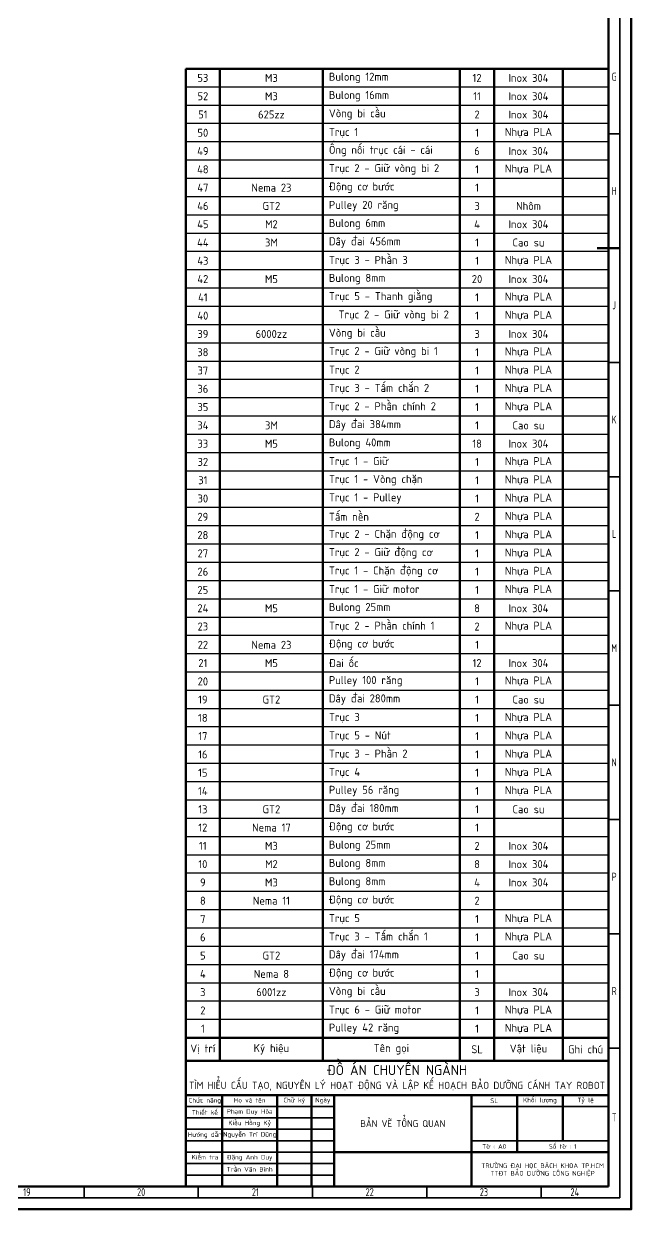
# Model space of a CAD drawing. Header units: millimetres. Extents: x -419 to 9215, y 1224 to 3301.
# Drawn here: x 504 to 770, y 1225 to 1744 of the extents above; entities that cross this region are included whole.
import ezdxf

# ---------------------------------------------------------------- set-up
doc = ezdxf.new("R2010")
doc.units = ezdxf.units.MM
for name, color, linetype, lineweight in [('0.3mm', 240, 'Continuous', 30), ('0.7mm', 7, 'Continuous', 70), ('Chu', 241, 'Continuous', 35), ('d', 7, 'Continuous', 35), ('Net 0.35', 20, 'Continuous', 35), ('Net 0.7', 7, 'Continuous', 70)]:
    doc.layers.add(name, color=color, linetype=linetype, lineweight=lineweight)
doc.styles.add('SLDTEXTSTYLE1', font='TXT', dxfattribs={"width": 0.7})
doc.styles.get("Standard").update_dxf_attribs({"font": 'arial.ttf'})

msp = doc.modelspace()

# ---------------------------------------------------------------- linework, layer by layer
at = {"layer": '0.3mm'}
for p, q in [((760.28, 1716.09), (575.28, 1716.09)), ((760.28, 1708.09), (575.28, 1708.09)), ((760.28, 1700.09), (575.28, 1700.09)), ((760.28, 1692.09), (575.28, 1692.09)), ((760.28, 1684.09), (575.28, 1684.09)), ((760.28, 1676.09), (575.28, 1676.09)), ((760.28, 1668.09), (575.28, 1668.09)), ((760.28, 1660.09), (575.28, 1660.09)), ((760.28, 1652.09), (575.28, 1652.09)), ((760.28, 1644.09), (575.28, 1644.09)), ((760.28, 1636.09), (575.28, 1636.09)), ((760.28, 1628.09), (575.28, 1628.09)), ((760.28, 1620.09), (575.28, 1620.09)), ((760.28, 1612.09), (575.28, 1612.09)), ((760.28, 1604.09), (575.28, 1604.09)), ((760.28, 1596.09), (575.28, 1596.09)), ((760.28, 1588.09), (575.28, 1588.09)), ((760.28, 1580.09), (575.28, 1580.09)), ((760.28, 1572.09), (575.28, 1572.09)), ((760.28, 1564.09), (575.28, 1564.09)), ((760.28, 1556.09), (575.28, 1556.09)), ((760.28, 1548.09), (575.28, 1548.09)), ((760.28, 1540.09), (575.28, 1540.09)), ((760.28, 1532.09), (575.28, 1532.09)), ((760.28, 1524.09), (575.28, 1524.09)), ((760.28, 1516.09), (575.28, 1516.09)), ((760.28, 1508.09), (575.28, 1508.09)), ((760.28, 1500.09), (575.28, 1500.09)), ((760.28, 1492.09), (575.28, 1492.09)), ((760.28, 1484.09), (575.28, 1484.09)), ((760.28, 1476.09), (575.28, 1476.09)), ((760.28, 1468.09), (575.28, 1468.09)), ((760.28, 1460.09), (575.28, 1460.09)), ((760.28, 1452.13), (575.28, 1452.13)), ((760.28, 1444.13), (575.28, 1444.13)), ((760.28, 1436.13), (575.28, 1436.13)), ((760.28, 1428.13), (575.28, 1428.13)), ((760.28, 1420.13), (575.28, 1420.13)), ((760.28, 1412.13), (575.28, 1412.13)), ((760.28, 1404.13), (575.28, 1404.13)), ((760.28, 1396.13), (575.28, 1396.13)), ((760.28, 1388.13), (575.28, 1388.13)), ((760.28, 1380.13), (575.28, 1380.13)), ((760.28, 1372.13), (575.28, 1372.13)), ((760.28, 1364.13), (575.28, 1364.13)), ((760.28, 1356.13), (575.28, 1356.13)), ((760.28, 1348.13), (575.28, 1348.13)), ((760.28, 1340.13), (575.28, 1340.13)), ((760.28, 1332.13), (575.28, 1332.13)), ((760.28, 1324.13), (575.28, 1324.13)), ((760.28, 1316.13), (575.28, 1316.13)), ((760.28, 1308.13), (575.28, 1308.13))]:
    msp.add_line(p, q, dxfattribs=at)
at = {"layer": '0.7mm'}
for p, q in [((760.28, 1724.09), (575.28, 1724.09)), ((760.28, 1300.13), (575.28, 1300.13))]:
    msp.add_line(p, q, dxfattribs=at)
at = {"layer": 'd'}
msp.add_line((760.28, 1235.13), (760.28, 1347.13), dxfattribs=at)
at = {"layer": 'Net 0.35', "linetype": 'Continuous', "lineweight": 35}
for p, q in [((765.28, 2061.13), (765.28, 1230.13)), ((765.28, 1695.63), (760.28, 1695.63)), ((765.28, 1595.63), (760.28, 1595.63)), ((765.28, 1545.63), (760.28, 1545.63)), ((765.28, 1495.63), (760.28, 1495.63)), ((765.28, 1445.63), (760.28, 1445.63)), ((765.28, 1395.63), (760.28, 1395.63)), ((765.28, 1345.63), (760.28, 1345.63)), ((765.28, 1295.63), (760.28, 1295.63)), ((530.78, 1235.13), (530.78, 1230.13)), ((580.78, 1235.13), (580.78, 1230.13)), ((630.78, 1235.13), (630.78, 1230.13)), ((680.78, 1235.13), (680.78, 1230.13)), ((730.78, 1235.13), (730.78, 1230.13)), ((765.28, 1230.13), (-403.72, 1230.13))]:
    msp.add_line(p, q, dxfattribs=at)
at = {"layer": 'Net 0.35'}
for p, q in [((575.28, 1270.13), (640.28, 1270.13)), ((700.28, 1270.13), (760.28, 1270.13)), ((575.28, 1265.13), (640.28, 1265.13)), ((575.28, 1260.13), (640.28, 1260.13)), ((575.28, 1255.13), (640.28, 1255.13)), ((640.28, 1250.13), (575.28, 1250.13)), ((700.28, 1255.13), (760.28, 1255.13)), ((575.28, 1245.13), (640.28, 1245.13)), ((575.28, 1240.13), (640.28, 1240.13))]:
    msp.add_line(p, q, dxfattribs=at)
at = {"layer": 'Net 0.7', "linetype": 'Continuous', "lineweight": 70}
for p, q in [((760.28, 2056.13), (760.28, 1235.13)), ((755.28, 1645.63), (765.28, 1645.63)), ((760.28, 1235.13), (-398.72, 1235.13))]:
    msp.add_line(p, q, dxfattribs=at)
at = {"layer": 'Net 0.7'}
for p, q in [((575.28, 1290.13), (575.28, 1724.09)), ((590.28, 1290.13), (590.28, 1724.09)), ((635.28, 1290.13), (635.28, 1724.09)), ((695.28, 1290.13), (695.28, 1724.09)), ((710.28, 1290.13), (710.28, 1724.09)), ((740.28, 1290.13), (740.28, 1724.09)), ((760.28, 1290.13), (575.28, 1290.13)), ((575.28, 1290.13), (575.28, 1235.13)), ((575.28, 1275.13), (760.28, 1275.13)), ((591.28, 1275.13), (591.28, 1235.13)), ((615.28, 1275.13), (615.28, 1235.13)), ((630.28, 1275.13), (630.28, 1235.13)), ((640.28, 1275.13), (640.28, 1235.13)), ((700.28, 1275.13), (700.28, 1235.13)), ((720.28, 1275.13), (720.28, 1250.13)), ((740.28, 1275.13), (740.28, 1255.13)), ((640.28, 1250.13), (760.28, 1250.13))]:
    msp.add_line(p, q, dxfattribs=at)
msp.add_lwpolyline([(-418.72, 1225.13), (770.28, 1225.13), (770.28, 2066.13), (-418.72, 2066.13)], close=True, dxfattribs=at)

# ---------------------------------------------------------------- texts
at = {"layer": 'Chu', "char_height": 3.5, "attachment_point": 5, "style": 'SLDTEXTSTYLE1'}
for s, insert in [('{\\fTCVN 7284|b0|i0|c0|p34;G}', (762.78, 1720.63)), ('{\\fTCVN 7284|b0|i0|c0|p34;H}', (762.78, 1670.63)), ('{\\fTCVN 7284|b0|i0|c0|p34;J}', (762.78, 1620.63)), ('{\\fTCVN 7284|b0|i0|c0|p34;K}', (762.78, 1570.63)), ('{\\fTCVN 7284|b0|i0|c0|p34;L}', (762.78, 1520.63)), ('{\\fTCVN 7284|b0|i0|c0|p34;M}', (762.78, 1470.63)), ('{\\fTCVN 7284|b0|i0|c0|p34;N}', (762.78, 1420.63)), ('{\\fTCVN 7284|b0|i0|c0|p34;P}', (762.78, 1370.63)), ('{\\fTCVN 7284|b0|i0|c0|p34;R}', (762.78, 1320.63)), ('{\\fTCVN 7284|b0|i0|c0|p34;T}', (762.78, 1265.38)), ('{\\fTCVN 7284|b0|i0|c0|p34;19}', (505.78, 1232.63)), ('{\\fTCVN 7284|b0|i0|c0|p34;20}', (555.78, 1232.63)), ('{\\fTCVN 7284|b0|i0|c0|p34;21}', (605.78, 1232.63)), ('{\\fTCVN 7284|b0|i0|c0|p34;22}', (655.78, 1232.63)), ('{\\fTCVN 7284|b0|i0|c0|p34;23}', (705.78, 1232.63)), ('{\\fTCVN 7284|b0|i0|c0|p34;24}', (745.53, 1232.63))]:
    msp.add_mtext(s, dxfattribs=dict(at, insert=insert))
at = {"layer": 'Chu'}
for s, width, insert, char_height, attachment_point in [('{\\fTCVN 7284|b0|i0|c0|p34;\\H1x;ĐỒ ÁN CHUYÊN NGÀNH\\P\\H0.71429x;TÌM HIỂU CẤU TẠO, NGUYÊN LÝ HOẠT ĐỘNG VÀ LẬP KẾ HOẠCH BẢO DƯỠNG CÁNH TAY ROBOT}', 184.1058, (667.78, 1282.63), 4.375, 5), ('{\\fTCVN 7284|b0|i0|c0|p34;Chức năng}', 18.9375, (583.67, 1272.51), 2, 5), ('\\pxqc;{\\fTCVN 7284|b0|i0|c0|p34;Họ và tên}', 45.2329, (603.28, 1272.63), 2, 5), ('\\pxqc;{\\fTCVN 7284|b0|i0|c0|p34;Chữ ký}', 18.9375, (622.78, 1272.63), 2, 5), ('\\pxqc;{\\fTCVN 7284|b0|i0|c0|p34;Ngày}', 18.9375, (635.28, 1272.63), 2, 5), ('\\pxqc;{\\fTCVN 7284|b0|i0|c0|p34;SL}', 45.2329, (710.28, 1272.63), 2, 5), ('\\pxqc;{\\fTCVN 7284|b0|i0|c0|p34;Khối lượng}', 45.2329, (730.28, 1272.63), 2, 5), ('\\pxqc;{\\fTCVN 7284|b0|i0|c0|p34;Tỷ lệ}', 45.2329, (750.28, 1272.63), 2, 5), ('\\pxqc;{\\fTCVN 7284|b0|i0|c0|p34;Thiết kế}', 18.9375, (583.67, 1267.51), 2, 5), ('\\pxqc;{\\fTCVN 7284|b0|i0|c0|p34;Phạm Duy Hòa}', 45.2329, (603.28, 1267.63), 2, 5), ('{\\fTCVN 7284|b0|i0|c0|p34;BẢN VẼ TỔNG QUAN}', 51.3461, (670.28, 1262.63), 3, 5), ('\\pxqc;{\\fTCVN 7284|b0|i0|c0|p34;Kiều Hồng Kỷ}', 45.2329, (603.28, 1262.63), 2, 5), ('\\pxqc;{\\fTCVN 7284|b0|i0|c0|p34;Hướng dẫn}', 18.9375, (583.67, 1257.51), 2, 5), ('\\pxqc;{\\fTCVN 7284|b0|i0|c0|p34;Nguyễn Trí Dũng}', 45.2329, (603.28, 1257.63), 2, 5), ('\\pxqc;{\\fTCVN 7284|b0|i0|c0|p34;Tờ : A0}', 45.2329, (710.28, 1252.63), 2, 5), ('\\pxqc;{\\fTCVN 7284|b0|i0|c0|p34;Số tờ : 1}', 45.2329, (740.28, 1252.63), 2, 5), ('\\pxqc;{\\fTCVN 7284|b0|i0|c0|p34;Kiểm tra}', 18.9375, (574.24, 1247.95), 2, 4), ('\\pxqc;{\\fTCVN 7284|b0|i0|c0|p34;Đặng Anh Duy}', 45.2329, (603.28, 1247.63), 2, 5), ('{\\fTCVN 7284|b0|i0|c0|p34;TRƯỜNG ĐẠI HỌC BÁCH KHOA TP.HCM\\PTTĐT BẢO DƯỠNG CÔNG NGHIỆP}', 73.3531, (731.49, 1242.33), 2, 5), ('\\pxqc;{\\fTCVN 7284|b0|i0|c0|p34;Trần Văn Bình}', 45.2329, (603.28, 1242.63), 2, 5)]:
    msp.add_mtext_dynamic_manual_height_columns(s, width=width, gutter_width=156.61, heights=[0], dxfattribs=dict(at, insert=insert, char_height=char_height, attachment_point=attachment_point))
at = {"layer": 'Net 0.7', "lineweight": 211, "char_height": 3.5, "attachment_point": 5}
for s, width, insert in [('\\pxql;{\\fTCVN 7284|b0|i0|c0|p34;Bulong 12mm}', 56.7321, (666.31, 1720.09)), ('{\\fTCVN 7284|b0|i0|c0|p34;53}', 37.6512, (582.78, 1720.09)), ('{\\fTCVN 7284|b0|i0|c0|p34;M3}', 32.1218, (612.78, 1720.09)), ('{\\fTCVN 7284|b0|i0|c0|p34;12}', 37.6512, (702.78, 1720.09)), ('{\\fTCVN 7284|b0|i0|c0|p34;Inox 304}', 37.6512, (725.28, 1720.09)), ('{\\fTCVN 7284|b0|i0|c0|p34;52}', 37.6512, (582.78, 1712.09)), ('{\\fTCVN 7284|b0|i0|c0|p34;M3}', 32.1218, (612.78, 1712.09)), ('\\pxql;{\\fTCVN 7284|b0|i0|c0|p34;Bulong 16mm}', 56.7321, (666.31, 1712.09)), ('{\\fTCVN 7284|b0|i0|c0|p34;11}', 37.6512, (702.78, 1712.09)), ('{\\fTCVN 7284|b0|i0|c0|p34;Inox 304}', 37.6512, (725.28, 1712.09)), ('\\pxql;{\\fTCVN 7284|b0|i0|c0|p34;Vòng bi cầu}', 56.7321, (666.31, 1704.09)), ('{\\fTCVN 7284|b0|i0|c0|p34;51}', 37.6512, (582.78, 1704.09)), ('{\\fTCVN 7284|b0|i0|c0|p34;625zz}', 32.1218, (612.78, 1704.09)), ('{\\fTCVN 7284|b0|i0|c0|p34;2}', 37.6512, (702.78, 1704.09)), ('{\\fTCVN 7284|b0|i0|c0|p34;Inox 304}', 37.6512, (725.28, 1704.09)), ('{\\fTCVN 7284|b0|i0|c0|p34;50}', 37.6512, (582.78, 1696.09)), ('\\pxql;{\\fTCVN 7284|b0|i0|c0|p34;Trục 1}', 56.7321, (666.31, 1696.09)), ('{\\fTCVN 7284|b0|i0|c0|p34;1}', 37.6512, (702.78, 1696.09)), ('{\\fTCVN 7284|b0|i0|c0|p34;Nhựa PLA}', 37.6512, (725.28, 1696.09)), ('\\pxql;{\\fTCVN 7284|b0|i0|c0|p34;Ống nối trục cái - cái }', 56.7321, (666.31, 1688.09)), ('{\\fTCVN 7284|b0|i0|c0|p34;49}', 37.6512, (582.78, 1688.09)), ('{\\fTCVN 7284|b0|i0|c0|p34;6}', 37.6512, (702.78, 1688.09)), ('{\\fTCVN 7284|b0|i0|c0|p34;Inox 304}', 37.6512, (725.28, 1688.09)), ('{\\fTCVN 7284|b0|i0|c0|p34;48}', 37.6512, (582.78, 1680.09)), ('\\pxql;{\\fTCVN 7284|b0|i0|c0|p34;Trục 2 - Giữ vòng bi 2}', 56.7321, (666.31, 1680.09)), ('{\\fTCVN 7284|b0|i0|c0|p34;1}', 37.6512, (702.78, 1680.09)), ('{\\fTCVN 7284|b0|i0|c0|p34;Nhựa PLA}', 37.6512, (725.28, 1680.09)), ('{\\fTCVN 7284|b0|i0|c0|p34;47}', 37.6512, (582.78, 1672.09)), ('{\\fTCVN 7284|b0|i0|c0|p34;Nema 23}', 32.1218, (612.78, 1672.09)), ('\\pxql;{\\fTCVN 7284|b0|i0|c0|p34;Động cơ bước}', 56.7321, (666.31, 1672.09)), ('{\\fTCVN 7284|b0|i0|c0|p34;1}', 37.6512, (702.78, 1672.09)), ('{\\fTCVN 7284|b0|i0|c0|p34;46}', 37.6512, (582.78, 1664.09)), ('{\\fTCVN 7284|b0|i0|c0|p34;GT2}', 32.1218, (612.78, 1664.09)), ('\\pxql;{\\fTCVN 7284|b0|i0|c0|p34;Pulley 20 răng}', 56.7321, (666.31, 1664.04)), ('{\\fTCVN 7284|b0|i0|c0|p34;3}', 37.6512, (702.78, 1664.04)), ('{\\fTCVN 7284|b0|i0|c0|p34;Nhôm}', 37.6512, (725.28, 1664.09)), ('{\\fTCVN 7284|b0|i0|c0|p34;45}', 37.6512, (582.78, 1656.09)), ('{\\fTCVN 7284|b0|i0|c0|p34;M2}', 32.1218, (612.78, 1656.09)), ('\\pxql;{\\fTCVN 7284|b0|i0|c0|p34;Bulong 6mm}', 56.7321, (666.31, 1656.09)), ('{\\fTCVN 7284|b0|i0|c0|p34;4}', 37.6512, (702.78, 1656.09)), ('{\\fTCVN 7284|b0|i0|c0|p34;Inox 304}', 37.6512, (725.28, 1656.09)), ('{\\fTCVN 7284|b0|i0|c0|p34;44}', 37.6512, (582.78, 1648.09)), ('{\\fTCVN 7284|b0|i0|c0|p34;3M}', 32.1218, (612.78, 1648.09)), ('\\pxql;{\\fTCVN 7284|b0|i0|c0|p34;Dây đai 456mm}', 56.7321, (666.31, 1648.09)), ('{\\fTCVN 7284|b0|i0|c0|p34;1}', 37.6512, (702.78, 1648.09)), ('{\\fTCVN 7284|b0|i0|c0|p34;Cao su}', 37.6512, (725.28, 1648.09)), ('{\\fTCVN 7284|b0|i0|c0|p34;43}', 37.6512, (582.78, 1640.09)), ('\\pxql;{\\fTCVN 7284|b0|i0|c0|p34;Trục 3 - Phần 3}', 56.7321, (666.31, 1640.09)), ('{\\fTCVN 7284|b0|i0|c0|p34;1}', 37.6512, (702.78, 1640.09)), ('{\\fTCVN 7284|b0|i0|c0|p34;Nhựa PLA}', 37.6512, (725.28, 1640.09)), ('{\\fTCVN 7284|b0|i0|c0|p34;42}', 37.6512, (582.78, 1632.09)), ('{\\fTCVN 7284|b0|i0|c0|p34;M5}', 32.1218, (612.78, 1632.09)), ('\\pxql;{\\fTCVN 7284|b0|i0|c0|p34;Bulong 8mm}', 56.7321, (666.31, 1632.09)), ('{\\fTCVN 7284|b0|i0|c0|p34;20}', 37.6512, (702.78, 1632.09)), ('{\\fTCVN 7284|b0|i0|c0|p34;Inox 304}', 37.6512, (725.28, 1632.09)), ('{\\fTCVN 7284|b0|i0|c0|p34;41}', 37.6512, (582.78, 1624.09)), ('\\pxql;{\\fTCVN 7284|b0|i0|c0|p34;Trục 5 - Thanh giằng}', 56.7321, (666.31, 1624.09)), ('{\\fTCVN 7284|b0|i0|c0|p34;1}', 37.6512, (702.78, 1624.09)), ('{\\fTCVN 7284|b0|i0|c0|p34;Nhựa PLA}', 37.6512, (725.28, 1624.09)), ('{\\fTCVN 7284|b0|i0|c0|p34;Trục 2 - Giữ vòng bi 2}', 56.7321, (666.31, 1616.09)), ('{\\fTCVN 7284|b0|i0|c0|p34;40}', 37.6512, (582.78, 1616.09)), ('{\\fTCVN 7284|b0|i0|c0|p34;1}', 37.6512, (702.78, 1616.09)), ('{\\fTCVN 7284|b0|i0|c0|p34;Nhựa PLA}', 37.6512, (725.28, 1616.09)), ('{\\fTCVN 7284|b0|i0|c0|p34;39}', 37.6512, (582.78, 1608.09)), ('{\\fTCVN 7284|b0|i0|c0|p34;6000zz}', 32.1218, (612.78, 1608.09)), ('\\pxql;{\\fTCVN 7284|b0|i0|c0|p34;Vòng bi cầu}', 56.7321, (666.31, 1608.09)), ('{\\fTCVN 7284|b0|i0|c0|p34;3}', 37.6512, (702.78, 1608.09)), ('{\\fTCVN 7284|b0|i0|c0|p34;Inox 304}', 37.6512, (725.28, 1608.09)), ('{\\fTCVN 7284|b0|i0|c0|p34;38}', 37.6512, (582.78, 1600.09)), ('\\pxql;{\\fTCVN 7284|b0|i0|c0|p34;Trục 2 - Giữ vòng bi 1}', 56.7321, (666.31, 1600.09)), ('{\\fTCVN 7284|b0|i0|c0|p34;1}', 37.6512, (702.78, 1600.09)), ('{\\fTCVN 7284|b0|i0|c0|p34;Nhựa PLA}', 37.6512, (725.28, 1600.09)), ('{\\fTCVN 7284|b0|i0|c0|p34;37}', 37.6512, (582.78, 1592.09)), ('\\pxql;{\\fTCVN 7284|b0|i0|c0|p34;Trục 2}', 56.7321, (666.31, 1592.09)), ('{\\fTCVN 7284|b0|i0|c0|p34;1}', 37.6512, (702.78, 1592.09)), ('{\\fTCVN 7284|b0|i0|c0|p34;Nhựa PLA}', 37.6512, (725.28, 1592.09)), ('\\pxql;{\\fTCVN 7284|b0|i0|c0|p34;Trục 3 - Tấm chắn 2}', 56.7321, (666.31, 1584.09)), ('{\\fTCVN 7284|b0|i0|c0|p34;36}', 37.6512, (582.78, 1584.09)), ('{\\fTCVN 7284|b0|i0|c0|p34;1}', 37.6512, (702.78, 1584.09)), ('{\\fTCVN 7284|b0|i0|c0|p34;Nhựa PLA}', 37.6512, (725.28, 1584.09)), ('{\\fTCVN 7284|b0|i0|c0|p34;35}', 37.6512, (582.78, 1576.09)), ('\\pxql;{\\fTCVN 7284|b0|i0|c0|p34;Trục 2 - Phần chính 2}', 56.7321, (666.31, 1576.09)), ('{\\fTCVN 7284|b0|i0|c0|p34;1}', 37.6512, (702.78, 1576.09)), ('{\\fTCVN 7284|b0|i0|c0|p34;Nhựa PLA}', 37.6512, (725.28, 1576.09)), ('{\\fTCVN 7284|b0|i0|c0|p34;34}', 37.6512, (582.78, 1568.09)), ('{\\fTCVN 7284|b0|i0|c0|p34;3M}', 32.1218, (612.78, 1568.09)), ('\\pxql;{\\fTCVN 7284|b0|i0|c0|p34;Dây đai 384mm}', 56.7321, (666.31, 1568.09)), ('{\\fTCVN 7284|b0|i0|c0|p34;1}', 37.6512, (702.78, 1568.09)), ('{\\fTCVN 7284|b0|i0|c0|p34;Cao su}', 37.6512, (725.28, 1568.09)), ('{\\fTCVN 7284|b0|i0|c0|p34;33}', 37.6512, (582.78, 1560.09)), ('{\\fTCVN 7284|b0|i0|c0|p34;M5}', 32.1218, (612.78, 1560.09)), ('\\pxql;{\\fTCVN 7284|b0|i0|c0|p34;Bulong 40mm}', 56.7321, (666.31, 1560.09)), ('{\\fTCVN 7284|b0|i0|c0|p34;18}', 37.6512, (702.78, 1560.09)), ('{\\fTCVN 7284|b0|i0|c0|p34;Inox 304}', 37.6512, (725.28, 1560.09)), ('{\\fTCVN 7284|b0|i0|c0|p34;32}', 37.6512, (582.78, 1552.09)), ('\\pxql;{\\fTCVN 7284|b0|i0|c0|p34;Trục 1 - Giữ}', 56.7321, (666.31, 1552.09)), ('{\\fTCVN 7284|b0|i0|c0|p34;1}', 37.6512, (702.78, 1552.09)), ('{\\fTCVN 7284|b0|i0|c0|p34;Nhựa PLA}', 37.6512, (725.28, 1552.09)), ('{\\fTCVN 7284|b0|i0|c0|p34;31}', 37.6512, (582.78, 1544.09)), ('\\pxql;{\\fTCVN 7284|b0|i0|c0|p34;Trục 1 - Vòng chặn}', 56.7321, (666.31, 1544.09)), ('{\\fTCVN 7284|b0|i0|c0|p34;1}', 37.6512, (702.78, 1544.09)), ('{\\fTCVN 7284|b0|i0|c0|p34;Nhựa PLA}', 37.6512, (725.28, 1544.09)), ('{\\fTCVN 7284|b0|i0|c0|p34;30}', 37.6512, (582.78, 1536.09)), ('\\pxql;{\\fTCVN 7284|b0|i0|c0|p34;Trục 1 - Pulley}', 56.7321, (666.31, 1536.09)), ('{\\fTCVN 7284|b0|i0|c0|p34;1}', 37.6512, (702.78, 1536.09)), ('{\\fTCVN 7284|b0|i0|c0|p34;Nhựa PLA}', 37.6512, (725.28, 1536.09)), ('\\pxql;{\\fTCVN 7284|b0|i0|c0|p34;Tấm nền}', 56.7321, (666.31, 1528.09)), ('{\\fTCVN 7284|b0|i0|c0|p34;Nhựa PLA}', 37.6512, (725.28, 1528.09)), ('{\\fTCVN 7284|b0|i0|c0|p34;29}', 37.6512, (582.78, 1528.09)), ('{\\fTCVN 7284|b0|i0|c0|p34;2}', 37.6512, (702.78, 1528.09)), ('{\\fTCVN 7284|b0|i0|c0|p34;28}', 37.6512, (582.78, 1520.09)), ('\\pxql;{\\fTCVN 7284|b0|i0|c0|p34;Trục 2 - Chặn động cơ}', 56.7321, (666.31, 1520.09)), ('{\\fTCVN 7284|b0|i0|c0|p34;1}', 37.6512, (702.78, 1520.09)), ('{\\fTCVN 7284|b0|i0|c0|p34;Nhựa PLA}', 37.6512, (725.28, 1520.09)), ('\\pxql;{\\fTCVN 7284|b0|i0|c0|p34;Trục 2 - Giữ động cơ}', 56.7321, (666.31, 1512.09)), ('{\\fTCVN 7284|b0|i0|c0|p34;27}', 37.6512, (582.78, 1512.09)), ('{\\fTCVN 7284|b0|i0|c0|p34;1}', 37.6512, (702.78, 1512.09)), ('{\\fTCVN 7284|b0|i0|c0|p34;Nhựa PLA}', 37.6512, (725.28, 1512.09)), ('{\\fTCVN 7284|b0|i0|c0|p34;26}', 37.6512, (582.78, 1504.09)), ('\\pxql;{\\fTCVN 7284|b0|i0|c0|p34;Trục 1 - Chặn động cơ}', 56.7321, (666.31, 1504.09)), ('{\\fTCVN 7284|b0|i0|c0|p34;1}', 37.6512, (702.78, 1504.09)), ('{\\fTCVN 7284|b0|i0|c0|p34;Nhựa PLA}', 37.6512, (725.28, 1504.09)), ('{\\fTCVN 7284|b0|i0|c0|p34;25}', 37.6512, (582.78, 1496.09)), ('\\pxql;{\\fTCVN 7284|b0|i0|c0|p34;Trục 1 - Giữ motor}', 56.7321, (666.31, 1496.09)), ('{\\fTCVN 7284|b0|i0|c0|p34;1}', 37.6512, (702.78, 1496.09)), ('{\\fTCVN 7284|b0|i0|c0|p34;Nhựa PLA}', 37.6512, (725.28, 1496.09)), ('{\\fTCVN 7284|b0|i0|c0|p34;24}', 37.6512, (582.78, 1488.09)), ('{\\fTCVN 7284|b0|i0|c0|p34;M5}', 32.1218, (612.78, 1488.09)), ('\\pxql;{\\fTCVN 7284|b0|i0|c0|p34;Bulong 25mm}', 56.7321, (666.31, 1488.09)), ('{\\fTCVN 7284|b0|i0|c0|p34;8}', 37.6512, (702.78, 1488.09)), ('{\\fTCVN 7284|b0|i0|c0|p34;Inox 304}', 37.6512, (725.28, 1488.09)), ('\\pxql;{\\fTCVN 7284|b0|i0|c0|p34;Trục 2 - Phần chính 1}', 56.7321, (666.31, 1480.09)), ('{\\fTCVN 7284|b0|i0|c0|p34;23}', 37.6512, (582.78, 1480.09)), ('{\\fTCVN 7284|b0|i0|c0|p34;2}', 37.6512, (702.78, 1480.09)), ('{\\fTCVN 7284|b0|i0|c0|p34;Nhựa PLA}', 37.6512, (725.28, 1480.09)), ('{\\fTCVN 7284|b0|i0|c0|p34;22}', 37.6512, (582.78, 1472.09)), ('{\\fTCVN 7284|b0|i0|c0|p34;Nema 23}', 32.1218, (612.78, 1472.09)), ('\\pxql;{\\fTCVN 7284|b0|i0|c0|p34;Động cơ bước}', 56.7321, (666.31, 1472.09)), ('{\\fTCVN 7284|b0|i0|c0|p34;1}', 37.6512, (702.78, 1472.09)), ('{\\fTCVN 7284|b0|i0|c0|p34;21}', 37.6512, (582.78, 1464.09)), ('{\\fTCVN 7284|b0|i0|c0|p34;M5}', 32.1218, (612.78, 1464.09)), ('\\pxql;{\\fTCVN 7284|b0|i0|c0|p34;Đai ốc}', 56.7321, (666.31, 1464.09)), ('{\\fTCVN 7284|b0|i0|c0|p34;12}', 37.6512, (702.78, 1464.09)), ('{\\fTCVN 7284|b0|i0|c0|p34;Inox 304}', 37.6512, (725.28, 1464.09)), ('{\\fTCVN 7284|b0|i0|c0|p34;20}', 37.6512, (582.78, 1456.09)), ('\\pxql;{\\fTCVN 7284|b0|i0|c0|p34;Pulley 100 răng}', 56.7321, (666.31, 1456.13)), ('{\\fTCVN 7284|b0|i0|c0|p34;1}', 37.6512, (702.78, 1456.13)), ('{\\fTCVN 7284|b0|i0|c0|p34;Nhựa PLA}', 37.6512, (725.28, 1456.13)), ('{\\fTCVN 7284|b0|i0|c0|p34;19}', 37.6512, (582.78, 1448.13)), ('{\\fTCVN 7284|b0|i0|c0|p34;GT2}', 32.1218, (612.78, 1448.13)), ('\\pxql;{\\fTCVN 7284|b0|i0|c0|p34;Dây đai 280mm}', 56.7321, (666.31, 1448.13)), ('{\\fTCVN 7284|b0|i0|c0|p34;1}', 37.6512, (702.78, 1448.13)), ('{\\fTCVN 7284|b0|i0|c0|p34;Cao su}', 37.6512, (725.28, 1448.13)), ('\\pxql;{\\fTCVN 7284|b0|i0|c0|p34;Trục 3}', 56.7321, (666.31, 1440.13)), ('{\\fTCVN 7284|b0|i0|c0|p34;Nhựa PLA}', 37.6512, (725.28, 1440.13)), ('{\\fTCVN 7284|b0|i0|c0|p34;18}', 37.6512, (582.78, 1440.13)), ('{\\fTCVN 7284|b0|i0|c0|p34;1}', 37.6512, (702.78, 1440.13)), ('{\\fTCVN 7284|b0|i0|c0|p34;17}', 37.6512, (582.78, 1432.13)), ('\\pxql;{\\fTCVN 7284|b0|i0|c0|p34;Trục 5 - Nút}', 56.7321, (666.31, 1432.13)), ('{\\fTCVN 7284|b0|i0|c0|p34;1}', 37.6512, (702.78, 1432.13)), ('{\\fTCVN 7284|b0|i0|c0|p34;Nhựa PLA}', 37.6512, (725.28, 1432.13)), ('\\pxql;{\\fTCVN 7284|b0|i0|c0|p34;Trục 3 - Phần 2}', 56.7321, (666.31, 1424.13)), ('{\\fTCVN 7284|b0|i0|c0|p34;16}', 37.6512, (582.78, 1424.13)), ('{\\fTCVN 7284|b0|i0|c0|p34;1}', 37.6512, (702.78, 1424.13)), ('{\\fTCVN 7284|b0|i0|c0|p34;Nhựa PLA}', 37.6512, (725.28, 1424.13)), ('{\\fTCVN 7284|b0|i0|c0|p34;15}', 37.6512, (582.78, 1416.13)), ('\\pxql;{\\fTCVN 7284|b0|i0|c0|p34;Trục 4}', 56.7321, (666.31, 1416.13)), ('{\\fTCVN 7284|b0|i0|c0|p34;1}', 37.6512, (702.78, 1416.13)), ('{\\fTCVN 7284|b0|i0|c0|p34;Nhựa PLA}', 37.6512, (725.28, 1416.13)), ('{\\fTCVN 7284|b0|i0|c0|p34;14}', 37.6512, (582.78, 1408.13)), ('\\pxql;{\\fTCVN 7284|b0|i0|c0|p34;Pulley 56 răng}', 56.7321, (666.31, 1408.13)), ('{\\fTCVN 7284|b0|i0|c0|p34;1}', 37.6512, (702.78, 1408.13)), ('{\\fTCVN 7284|b0|i0|c0|p34;Nhựa PLA}', 37.6512, (725.28, 1408.13)), ('{\\fTCVN 7284|b0|i0|c0|p34;13}', 37.6512, (582.78, 1400.13)), ('{\\fTCVN 7284|b0|i0|c0|p34;GT2}', 32.1218, (612.78, 1400.13)), ('\\pxql;{\\fTCVN 7284|b0|i0|c0|p34;Dây đai 180mm}', 56.7321, (666.31, 1400.13)), ('{\\fTCVN 7284|b0|i0|c0|p34;1}', 37.6512, (702.78, 1400.13)), ('{\\fTCVN 7284|b0|i0|c0|p34;Cao su}', 37.6512, (725.28, 1400.13)), ('{\\fTCVN 7284|b0|i0|c0|p34;12}', 37.6512, (582.78, 1392.13)), ('{\\fTCVN 7284|b0|i0|c0|p34;Nema 17}', 32.1218, (612.78, 1392.13)), ('\\pxql;{\\fTCVN 7284|b0|i0|c0|p34;Động cơ bước}', 56.7321, (666.31, 1392.13)), ('{\\fTCVN 7284|b0|i0|c0|p34;1}', 37.6512, (702.78, 1392.13)), ('{\\fTCVN 7284|b0|i0|c0|p34;11}', 37.6512, (582.78, 1384.13)), ('{\\fTCVN 7284|b0|i0|c0|p34;M3}', 32.1218, (612.78, 1384.13)), ('\\pxql;{\\fTCVN 7284|b0|i0|c0|p34;Bulong 25mm}', 56.7321, (666.31, 1384.13)), ('{\\fTCVN 7284|b0|i0|c0|p34;2}', 37.6512, (702.78, 1384.13)), ('{\\fTCVN 7284|b0|i0|c0|p34;Inox 304}', 37.6512, (725.28, 1384.13)), ('{\\fTCVN 7284|b0|i0|c0|p34;10}', 37.6512, (582.78, 1376.13)), ('{\\fTCVN 7284|b0|i0|c0|p34;M2}', 32.1218, (612.78, 1376.13)), ('\\pxql;{\\fTCVN 7284|b0|i0|c0|p34;Bulong 8mm}', 56.7321, (666.31, 1376.13)), ('{\\fTCVN 7284|b0|i0|c0|p34;8}', 37.6512, (702.78, 1376.13)), ('{\\fTCVN 7284|b0|i0|c0|p34;Inox 304}', 37.6512, (725.28, 1376.13)), ('{\\fTCVN 7284|b0|i0|c0|p34;9}', 37.6512, (582.78, 1368.13)), ('{\\fTCVN 7284|b0|i0|c0|p34;M3}', 32.1218, (612.78, 1368.13)), ('\\pxql;{\\fTCVN 7284|b0|i0|c0|p34;Bulong 8mm}', 56.7321, (666.31, 1368.13)), ('{\\fTCVN 7284|b0|i0|c0|p34;4}', 37.6512, (702.78, 1368.13)), ('{\\fTCVN 7284|b0|i0|c0|p34;Inox 304}', 37.6512, (725.28, 1368.13)), ('{\\fTCVN 7284|b0|i0|c0|p34;8}', 37.6512, (582.78, 1360.13)), ('{\\fTCVN 7284|b0|i0|c0|p34;Nema 11}', 32.1218, (612.78, 1360.13)), ('\\pxql;{\\fTCVN 7284|b0|i0|c0|p34;Động cơ bước}', 56.7321, (666.31, 1360.13)), ('{\\fTCVN 7284|b0|i0|c0|p34;2}', 37.6512, (702.78, 1360.13)), ('{\\fTCVN 7284|b0|i0|c0|p34;7}', 37.6512, (582.78, 1352.13)), ('\\pxql;{\\fTCVN 7284|b0|i0|c0|p34;Trục 5}', 56.7321, (666.31, 1352.13)), ('{\\fTCVN 7284|b0|i0|c0|p34;1}', 37.6512, (702.78, 1352.13)), ('{\\fTCVN 7284|b0|i0|c0|p34;Nhựa PLA}', 37.6512, (725.28, 1352.13)), ('{\\fTCVN 7284|b0|i0|c0|p34;6}', 37.6512, (582.78, 1344.13)), ('\\pxql;{\\fTCVN 7284|b0|i0|c0|p34;Trục 3 - Tấm chắn 1}', 56.7321, (666.31, 1344.13)), ('{\\fTCVN 7284|b0|i0|c0|p34;1}', 37.6512, (702.78, 1344.13)), ('{\\fTCVN 7284|b0|i0|c0|p34;Nhựa PLA}', 37.6512, (725.28, 1344.13)), ('\\pxql;{\\fTCVN 7284|b0|i0|c0|p34;Dây đai 174mm}', 56.7321, (666.31, 1336.13)), ('{\\fTCVN 7284|b0|i0|c0|p34;5}', 37.6512, (582.78, 1336.13)), ('{\\fTCVN 7284|b0|i0|c0|p34;GT2}', 32.1218, (612.78, 1336.13)), ('{\\fTCVN 7284|b0|i0|c0|p34;1}', 37.6512, (702.78, 1336.13)), ('{\\fTCVN 7284|b0|i0|c0|p34;Cao su}', 37.6512, (725.28, 1336.13)), ('{\\fTCVN 7284|b0|i0|c0|p34;4}', 37.6512, (582.78, 1328.13)), ('{\\fTCVN 7284|b0|i0|c0|p34;Nema 8}', 32.1218, (612.78, 1328.13)), ('\\pxql;{\\fTCVN 7284|b0|i0|c0|p34;Động cơ bước}', 56.7321, (666.31, 1328.13)), ('{\\fTCVN 7284|b0|i0|c0|p34;1}', 37.6512, (702.78, 1328.13)), ('\\pxql;{\\fTCVN 7284|b0|i0|c0|p34;Vòng bi cầu}', 56.7321, (666.31, 1320.13)), ('{\\fTCVN 7284|b0|i0|c0|p34;3}', 37.6512, (582.78, 1320.13)), ('{\\fTCVN 7284|b0|i0|c0|p34;6001zz}', 32.1218, (612.78, 1320.13)), ('{\\fTCVN 7284|b0|i0|c0|p34;3}', 37.6512, (702.78, 1320.13)), ('{\\fTCVN 7284|b0|i0|c0|p34;Inox 304}', 37.6512, (725.28, 1320.13)), ('{\\fTCVN 7284|b0|i0|c0|p34;2}', 37.6512, (582.78, 1312.13)), ('\\pxql;{\\fTCVN 7284|b0|i0|c0|p34;Trục 6 - Giữ motor}', 56.7321, (666.31, 1312.13)), ('{\\fTCVN 7284|b0|i0|c0|p34;1}', 37.6512, (702.78, 1312.13)), ('{\\fTCVN 7284|b0|i0|c0|p34;Nhựa PLA}', 37.6512, (725.28, 1312.13)), ('{\\fTCVN 7284|b0|i0|c0|p34;1}', 37.6512, (582.78, 1304.13)), ('\\pxql;{\\fTCVN 7284|b0|i0|c0|p34;Pulley 42 răng}', 56.7321, (666.31, 1304.13)), ('{\\fTCVN 7284|b0|i0|c0|p34;1}', 37.6512, (702.78, 1304.13)), ('{\\fTCVN 7284|b0|i0|c0|p34;Nhựa PLA}', 37.6512, (725.28, 1304.13)), ('{\\fTCVN 7284|b0|i0|c0|p34;Vị trí}', 37.6512, (582.78, 1295.13)), ('{\\fTCVN 7284|b0|i0|c0|p34;Ký hiệu}', 32.1218, (612.78, 1295.13)), ('{\\fTCVN 7284|b0|i0|c0|p34;Tên gọi}', 102.6967, (665.28, 1295.13)), ('{\\fTCVN 7284|b0|i0|c0|p34;SL}', 55.1419, (702.78, 1295.13)), ('{\\fTCVN 7284|b0|i0|c0|p34;Vật liệu}', 82.4959, (725.28, 1295.13)), ('{\\fTCVN 7284|b0|i0|c0|p34;Ghi chú}', 82.4959, (750.28, 1295.13))]:
    msp.add_mtext_dynamic_manual_height_columns(s, width=width, gutter_width=12.5, heights=[0], dxfattribs=dict(at, insert=insert))

doc.saveas('drawing.dxf')
